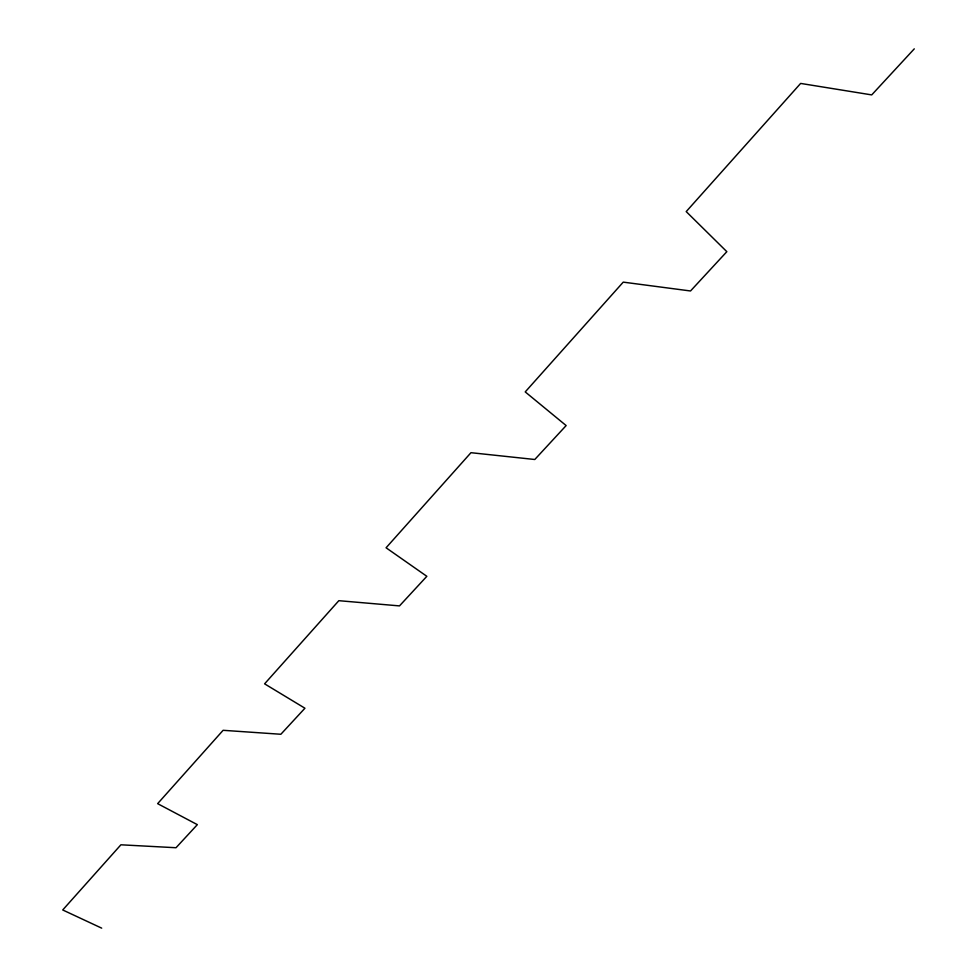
<?xml version="1.0" encoding="UTF-8"?>
<svg xmlns="http://www.w3.org/2000/svg" width="977" height="977" viewBox="0 0 977 977"><rect width="100%" height="100%" fill="white"/><g stroke="black" fill="none" stroke-linecap="round" stroke-linejoin="round"><path stroke-width="1.47" d="M914.277 48.85L871.716 94.903L800.639 83.424L686.208 211.594L726.839 251.675L690.519 290.975L623.241 282.133L525.223 391.911L566.147 425.569L534.785 459.495L470.963 452.693L386.074 547.779L426.839 576.308L399.495 605.899L338.836 600.684L264.596 683.839L304.934 708.227L280.863 734.264L223.11 730.308L157.639 803.656L197.342 824.649L176.007 847.731L120.904 844.8L62.723 909.966L101.693 928.15"/></g></svg>
